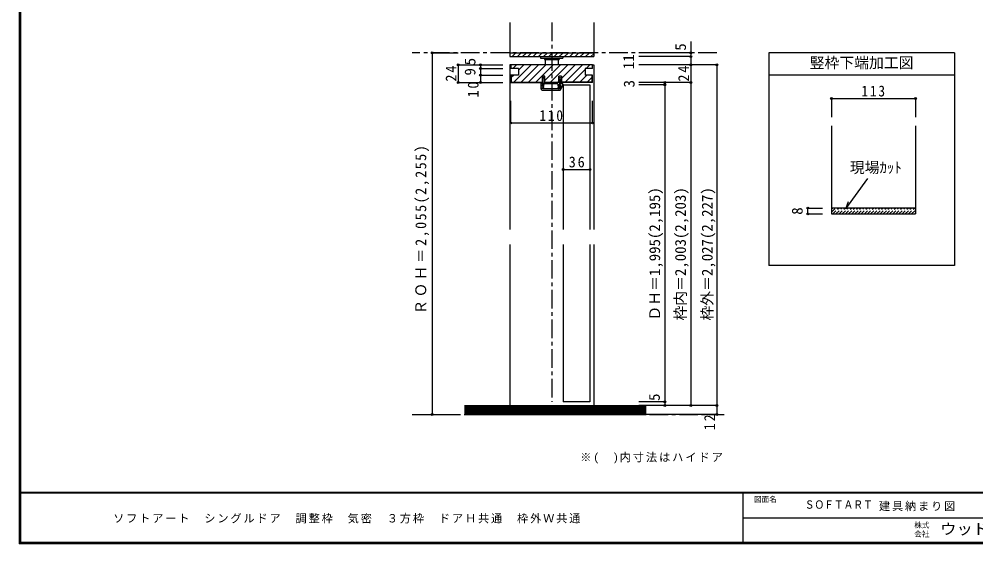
# Model space of a CAD drawing. Units: millimetres at full size, sheet at 1:5; details may follow other scales. Extents: x -973 to 977, y -718 to 696.
# Drawn here: x -973 to 316, y -701 to 6 of the extents above; entities that cross this region are included whole.
import ezdxf
from ezdxf.enums import TextEntityAlignment as Align

# ---------------------------------------------------------------- set-up
doc = ezdxf.new("R2010")
doc.units = ezdxf.units.MM
doc.header["$LTSCALE"] = 5
doc.header["$PDMODE"] = 32
doc.header["$PDSIZE"] = 2.5
doc.linetypes.add('CHAIN1', pattern=[8, 5, -1, 1, -1])
doc.linetypes.add('DASHED1', pattern=[1.8, 1.2, -0.6])
for name, color, linetype in [('0-0_補助線', 4, 'Continuous'), ('0-1_通り芯', 4, 'CHAIN1'), ('0-3_仕上げ', 7, 'Continuous'), ('0-4_枠', 3, 'Continuous'), ('0-6_扉', 6, 'Continuous'), ('0-7_金物', 7, 'Continuous'), ('0-8_戸当', 7, 'Continuous'), ('0-A_文字', 3, 'Continuous'), ('0-B_寸法', 7, 'Continuous'), ('0-C_ハッチ', 4, 'Continuous'), ('F-0_補助線', 7, 'Continuous'), ('F-1_枠', 6, 'Continuous'), ('F-A_文字', 7, 'Continuous')]:
    doc.layers.add(name, color=color, linetype=linetype)
doc.styles.add('HGP明朝B', font='')
doc.styles.add('ＭＳ ゴシック', font='')
doc.styles.get('HGP明朝B').set_extended_font_data('HGP明朝B')
doc.styles.get('ＭＳ ゴシック').set_extended_font_data('MS Gothic')

msp = doc.modelspace()

# ---------------------------------------------------------------- linework, layer by layer
at = {"layer": '0-0_補助線'}
for p, q in [((121.182, -100.71), (234.182, -100.71)), ((121.182, -100.71), (121.182, -125.71)), ((234.182, -100.71), (234.182, -125.71))]:
    msp.add_line(p, q, dxfattribs=at)
at = {"layer": '0-0_補助線', "color": 7}
for p in [(121.182, -100.71), (234.182, -100.71)]:
    msp.add_point(p, dxfattribs=at)
at = {"layer": '0-1_通り芯'}
for p, q in [((-255.793, 1.5), (-255.793, -509.316)), ((-33.347, -39.316), (-443.923, -39.316)), ((-443.923, -526.5), (-23.347, -526.5))]:
    msp.add_line(p, q, dxfattribs=at)
at = {"layer": '0-3_仕上げ'}
for p, q in [((-312.293, 1.5), (-312.293, -44.316)), ((-199.293, 1.5), (-199.293, -44.316)), ((-312.293, -39.316), (-199.293, -39.316)), ((-312.293, -44.316), (-199.293, -44.316)), ((-373.238, -516), (-128.623, -516)), ((-373.238, -517.5), (-128.623, -517.5)), ((-373.238, -519), (-128.623, -519)), ((-373.238, -520.5), (-128.623, -520.5)), ((-373.238, -522), (-128.623, -522)), ((-373.238, -523.5), (-128.623, -523.5)), ((-373.238, -525), (-128.623, -525))]:
    msp.add_line(p, q, dxfattribs=at)
at = {"layer": '0-3_仕上げ', "color": 2}
for p, q in [((-373.238, -514.5), (-128.623, -514.5)), ((-373.238, -526.5), (-128.623, -526.5))]:
    msp.add_line(p, q, dxfattribs=at)
at = {"layer": '0-4_枠', "color": 4}
for p, q in [((-312.293, -55.316), (-312.293, -277.316)), ((-310.793, -55.316), (-312.293, -55.316)), ((-200.793, -55.316), (-199.293, -55.316)), ((-199.293, -55.316), (-199.293, -277.316)), ((-312.293, -297.316), (-312.293, -514.5)), ((-199.293, -297.316), (-199.293, -514.5))]:
    msp.add_line(p, q, dxfattribs=at)
at = {"layer": '0-4_枠'}
for p, q in [((-200.793, -55.316), (-310.793, -55.316)), ((-310.793, -55.316), (-310.793, -60.316)), ((-300.793, -60.316), (-310.793, -60.316)), ((-300.793, -60.316), (-300.793, -69.316)), ((-200.793, -60.316), (-210.793, -60.316)), ((-210.793, -60.316), (-210.793, -69.316)), ((-200.793, -60.516), (-200.793, -55.316)), ((-310.793, -69.316), (-310.793, -79.316)), ((-300.793, -69.316), (-310.793, -69.316)), ((-310.293, -69.316), (-310.293, -78.816)), ((-242.772, -70.816), (-246.472, -70.816)), ((-246.472, -79.316), (-246.472, -70.816)), ((-242.772, -70.816), (-242.772, -79.316)), ((-200.793, -69.316), (-210.793, -69.316)), ((-201.293, -78.816), (-201.293, -69.316)), ((-200.793, -79.316), (-200.793, -69.316)), ((-310.793, -79.316), (-268.793, -79.316)), ((-310.293, -78.816), (-268.793, -78.816)), ((-246.472, -79.316), (-265.072, -79.316)), ((-201.293, -78.816), (-242.772, -78.816)), ((-200.793, -79.316), (-242.772, -79.316)), ((121.182, -137.642), (121.182, -256.295)), ((234.182, -137.642), (234.182, -256.295)), ((234.182, -248.295), (121.182, -248.295)), ((121.182, -256.295), (234.182, -256.295))]:
    msp.add_line(p, q, dxfattribs=at)
msp.add_lwpolyline([(-265.072, -79.316), (-265.072, -70.816), (-268.772, -70.816), (-268.772, -79.316)], dxfattribs=at)
at = {"layer": '0-6_扉'}
for p, q in [((-240.293, -82.316), (-204.293, -82.316)), ((-240.293, -82.316), (-240.293, -277.316)), ((-204.293, -82.316), (-204.293, -277.316)), ((-240.293, -297.316), (-240.293, -509.5)), ((-204.293, -297.316), (-204.293, -509.5)), ((-204.293, -509.5), (-240.293, -509.5))]:
    msp.add_line(p, q, dxfattribs=at)
at = {"layer": '0-7_金物'}
for p, q in [((-270.793, -44.316), (-270.793, -46.316)), ((-270.793, -44.316), (-240.793, -44.316)), ((-270.793, -46.316), (-240.793, -46.316)), ((-265.793, -46.316), (-265.793, -48.316)), ((-265.793, -48.316), (-245.793, -48.316)), ((-264.793, -48.316), (-264.793, -55.316)), ((-246.793, -55.316), (-246.793, -48.316)), ((-245.793, -46.316), (-245.793, -48.316)), ((-240.793, -44.316), (-240.793, -46.316))]:
    msp.add_line(p, q, dxfattribs=at)
at = {"layer": '0-8_戸当'}
for p, q in [((-267.622, -74.816), (-268.772, -74.816)), ((-267.622, -79.316), (-267.622, -74.816)), ((-246.172, -74.816), (-244.672, -71.816)), ((-246.172, -74.816), (-245.422, -74.816)), ((-245.422, -74.816), (-245.422, -79.316)), ((-244.672, -71.816), (-242.772, -74.816)), ((-243.922, -80.016), (-243.922, -74.816)), ((-243.922, -74.816), (-242.772, -74.816)), ((-269.922, -88.316), (-269.922, -79.616)), ((-269.397, -79.418), (-267.947, -81.318)), ((-268.922, -89.316), (-244.422, -89.316)), ((-268.172, -81.816), (-268.422, -81.816)), ((-245.422, -87.816), (-268.422, -87.816)), ((-268.409, -82.202), (-267.936, -83.92)), ((-268.122, -81.816), (-267.872, -81.816)), ((-267.12, -82.65), (-266.808, -83.511)), ((-266.672, -81.316), (-266.672, -81.816)), ((-247.922, -80.816), (-266.172, -80.816)), ((-245.422, -79.316), (-266.122, -79.316)), ((-246.872, -84.285), (-247.69, -86.907)), ((-247.422, -81.316), (-247.422, -83.276)), ((-245.576, -84.833), (-246.354, -87.324)), ((-246.022, -80.816), (-246.022, -83.153)), ((-244.922, -80.816), (-246.022, -80.816)), ((-244.622, -81.816), (-245.874, -83.019)), ((-245.472, -83.816), (-245.422, -83.816)), ((-245.422, -87.816), (-245.422, -83.816)), ((-244.922, -80.016), (-244.922, -80.816)), ((-243.922, -80.016), (-244.922, -80.016)), ((-242.422, -80.716), (-244.922, -80.716)), ((-243.922, -81.816), (-244.622, -81.816)), ((-242.422, -80.016), (-243.922, -80.016)), ((-243.922, -88.816), (-243.922, -81.816)), ((-241.438, -82.307), (-243.922, -87.256)), ((-240.812, -82.621), (-243.922, -88.816))]:
    msp.add_line(p, q, dxfattribs=at)
for points in [[(-265.372, -74.816), (-266.872, -71.816), (-268.772, -74.816)], [(-265.372, -74.816), (-266.122, -74.816), (-266.122, -79.316)], [(-268.422, -87.816), (-268.422, -85.716), (-266.422, -85.716), (-266.422, -84.516), (-268.422, -84.516), (-268.422, -81.816)], [(-267.622, -79.316), (-267.872, -79.316), (-267.872, -81.816)]]:
    msp.add_lwpolyline(points, dxfattribs=at)
for centre, radius, start, end in [((-269.622, -79.616), 0.3, 41.34778, 180), ((-268.922, -88.316), 1, 180, 270), ((-268.122, -82.116), 0.3, 90, 196.79003), ((-268.172, -81.516), 0.3, 270, 41.34778), ((-267.372, -83.716), 0.6, 196.79003, 270), ((-267.372, -83.716), 0.6, 270, 23.33765), ((-267.672, -81.816), 1, 303.47738, 0), ((-266.172, -81.316), 0.5, 90, 180), ((-247.922, -81.316), 0.5, 0, 90), ((-247.022, -87.116), 0.7, 162.67017, 342.67017), ((-246.222, -83.276), 1.2, 180, 237.21126), ((-245.222, -83.153), 0.8, 180, 221.40962), ((-245.472, -83.316), 0.5, 143.61521, 270), ((-246.722, -84.476), 1.2, 342.67017, 41.40962), ((-244.422, -88.816), 0.5, 270, 0), ((-242.422, -81.816), 1.8, 333.42485, 90), ((-242.422, -81.816), 1.1, 333.42485, 90)]:
    msp.add_arc(centre, radius, start, end, dxfattribs=at)
at = {"layer": '0-A_文字'}
for p, q in [((36.653, -39.316), (36.653, -325.823)), ((286.653, -39.316), (36.653, -39.316)), ((286.653, -39.316), (286.653, -325.823)), ((286.653, -69.316), (36.653, -69.316)), ((286.653, -325.823), (36.653, -325.823))]:
    msp.add_line(p, q, dxfattribs=at)
at = {"layer": '0-A_文字', "color": 7}
for q in [(170.069, -208.474), (144.064, -239.327)]:
    msp.add_line((140.317, -249.634), q, dxfattribs=at)
at = {"layer": '0-B_寸法', "color": 4}
for p, q in [((-68.347, -23.759), (-68.347, -514.5)), ((-416.704, -39.316), (-381.704, -39.316)), ((-416.704, -39.316), (-416.704, -526.5)), ((-68.347, -39.316), (-138.347, -39.316)), ((-68.347, -44.316), (-138.347, -44.316)), ((-381.704, -55.316), (-321.704, -55.316)), ((-381.704, -55.316), (-381.704, -79.316)), ((-351.704, -55.316), (-351.704, -79.316)), ((-351.704, -60.316), (-321.704, -60.316)), ((-33.347, -55.316), (-138.347, -55.316)), ((-33.347, -55.316), (-33.347, -526.5)), ((-351.704, -69.316), (-321.704, -69.316)), ((-381.704, -79.316), (-321.704, -79.316)), ((-68.347, -79.316), (-138.347, -79.316)), ((-103.347, -82.316), (-138.347, -82.316)), ((-103.347, -79.316), (-103.347, -514.5)), ((-310.793, -133.749), (-310.793, -103.983)), ((-200.793, -133.749), (-200.793, -103.983)), ((-310.793, -133.749), (-200.793, -133.749)), ((-240.293, -196.311), (-204.293, -196.311)), ((89.124, -256.295), (109.124, -256.295)), ((-103.347, -509.5), (-138.347, -509.5)), ((-33.347, -514.5), (-138.347, -514.5)), ((-416.704, -526.5), (-381.704, -526.5)), ((-33.347, -526.5), (-138.347, -526.5))]:
    msp.add_line(p, q, dxfattribs=at)
msp.add_lwpolyline([(89.124, -256.295), (89.124, -248.295), (109.124, -248.295)], dxfattribs=at)
at = {"layer": '0-B_寸法'}
for p in [(-416.704, -39.316), (-68.347, -39.316), (-68.347, -44.316), (-381.704, -55.316), (-351.704, -55.316), (-351.704, -60.316), (-68.347, -55.316), (-33.347, -55.316), (-351.704, -69.316), (-381.704, -79.316), (-351.704, -79.316), (-103.347, -79.316), (-103.347, -82.316), (-68.347, -79.316), (-310.793, -133.749), (-200.793, -133.749), (-240.293, -196.311), (-204.293, -196.311), (89.124, -248.295), (89.124, -256.295), (-103.347, -509.5), (-103.347, -514.5), (-68.347, -514.5), (-33.347, -514.5), (-416.704, -526.5), (-33.347, -526.5)]:
    msp.add_point(p, dxfattribs=at)
at = {"layer": '0-C_ハッチ', "linetype": 'DASHED1'}
for p, q in [((-312.293, -40.296), (-311.312, -39.316)), ((-309.241, -44.316), (-304.241, -39.316)), ((-302.17, -44.316), (-297.17, -39.316)), ((-295.099, -44.316), (-290.099, -39.316)), ((-288.028, -44.316), (-283.028, -39.316)), ((-280.957, -44.316), (-275.957, -39.316)), ((-273.886, -44.316), (-268.886, -39.316)), ((-266.815, -44.316), (-261.815, -39.316)), ((-259.744, -44.316), (-254.744, -39.316)), ((-252.673, -44.316), (-247.673, -39.316)), ((-245.602, -44.316), (-240.602, -39.316)), ((-238.53, -44.316), (-233.53, -39.316)), ((-231.459, -44.316), (-226.459, -39.316)), ((-224.388, -44.316), (-219.388, -39.316)), ((-217.317, -44.316), (-212.317, -39.316)), ((-210.246, -44.316), (-205.246, -39.316)), ((-203.175, -44.316), (-199.293, -40.433)), ((121.182, -253.742), (126.629, -248.295)), ((121.182, -249.5), (122.386, -248.295)), ((122.871, -256.295), (130.871, -248.295)), ((127.114, -256.295), (135.114, -248.295)), ((131.357, -256.295), (139.357, -248.295)), ((135.599, -256.295), (143.599, -248.295)), ((139.842, -256.295), (147.842, -248.295)), ((144.085, -256.295), (152.085, -248.295)), ((148.327, -256.295), (156.327, -248.295)), ((152.57, -256.295), (160.57, -248.295)), ((156.812, -256.295), (164.812, -248.295)), ((161.055, -256.295), (169.055, -248.295)), ((165.298, -256.295), (173.298, -248.295)), ((169.54, -256.295), (177.54, -248.295)), ((173.783, -256.295), (181.783, -248.295)), ((178.026, -256.295), (186.026, -248.295)), ((182.268, -256.295), (190.268, -248.295)), ((186.511, -256.295), (194.511, -248.295)), ((190.754, -256.295), (198.754, -248.295)), ((194.996, -256.295), (202.996, -248.295)), ((199.239, -256.295), (207.239, -248.295)), ((203.482, -256.295), (211.482, -248.295)), ((207.724, -256.295), (215.724, -248.295)), ((211.967, -256.295), (219.967, -248.295)), ((216.209, -256.295), (224.209, -248.295)), ((220.452, -256.295), (228.452, -248.295)), ((224.695, -256.295), (232.695, -248.295)), ((228.937, -256.295), (234.182, -251.051)), ((233.18, -256.295), (234.182, -255.294))]:
    msp.add_line(p, q, dxfattribs=at)
at = {"layer": '0-C_ハッチ'}
for p, q in [((-308.379, -60.316), (-303.379, -55.316)), ((-307.08, -78.816), (-283.58, -55.316)), ((-300.793, -62.629), (-293.479, -55.316)), ((-297.18, -78.816), (-273.68, -55.316)), ((-287.281, -78.816), (-263.781, -55.316)), ((-277.381, -78.816), (-253.881, -55.316)), ((-265.072, -76.406), (-243.982, -55.316)), ((-258.082, -79.316), (-234.082, -55.316)), ((-242.772, -73.905), (-224.183, -55.316)), ((-237.783, -78.816), (-214.283, -55.316)), ((-227.884, -78.816), (-210.793, -61.725)), ((-209.384, -60.316), (-204.384, -55.316)), ((-310.293, -72.129), (-307.479, -69.316)), ((-217.984, -78.816), (-208.484, -69.316)), ((-208.085, -78.816), (-201.293, -72.024)), ((-248.183, -79.316), (-246.472, -77.605))]:
    msp.add_line(p, q, dxfattribs=at)
at = {"layer": 'F-1_枠'}
for p, q in [((-973.347, 695.833), (-973.347, -700.833)), ((-972.514, 695.833), (-972.514, -700.833)), ((-971.68, 695.833), (-971.68, -700.833)), ((976.653, -631.667), (-973.347, -631.667)), ((976.653, -632.5), (-973.347, -632.5)), ((1.653, -632.5), (1.653, -699.167)), ((1.653, -665.833), (974.986, -665.834)), ((976.653, -699.167), (-973.347, -699.167)), ((976.653, -700), (-973.347, -700)), ((976.653, -700.833), (-973.347, -700.833))]:
    msp.add_line(p, q, dxfattribs=at)

# ---------------------------------------------------------------- texts
at = {"layer": '0-0_補助線', "color": 7, "insert": (161.432, -98.21), "char_height": 14.66, "attachment_point": 7, "style": 'ＭＳ ゴシック'}
msp.add_mtext('\\T1.27;\\W0.9;113', dxfattribs=at)
at = {"layer": '0-A_文字', "color": 7, "style": 'ＭＳ ゴシック'}
for s, p in [('竪枠下端加工図', (91.653, -64.316)), ('現場ｶｯﾄ', (145.767, -205.478))]:
    msp.add_text(s, height=14.66, dxfattribs=at).set_placement(p, align=Align.BOTTOM_LEFT)
at = {"layer": '0-A_文字', "color": 7, "insert": (-217.408, -592.63), "char_height": 11, "attachment_point": 7, "style": 'ＭＳ ゴシック'}
msp.add_mtext('\\T1.18;※(\u3000)内寸法はハイドア', dxfattribs=at)
at = {"layer": '0-B_寸法', "style": 'ＭＳ ゴシック'}
for s, p in [('5', (-70.646, -36.352)), ('5', (-354.204, -56.02)), ('11', (-140.564, -61.235)), ('9', (-354.204, -69.816)), ('3', (-139.859, -85.864)), ('ＤＨ＝1,995(2,195)', (-105.384, -400)), ('枠内＝2,003(2,203)', (-70.704, -400)), ('枠外＝2,027(2,227)', (-34.69, -400)), ('8', (86.624, -257.389)), ('5', (-105.847, -508.25))]:
    msp.add_text(s, height=14.66, rotation=90, dxfattribs=at).set_placement(p, align=Align.BOTTOM_LEFT)
at = {"layer": '0-B_寸法', "char_height": 14.66, "attachment_point": 7, "rotation": 90, "style": 'ＭＳ ゴシック'}
for s, insert in [('\\T1.27;\\W0.95;24', (-384.204, -77.941)), ('\\T1.27;\\W0.95;24', (-70.847, -77.941)), ('\\T1.27;\\W0.95;10', (-354.204, -99.401)), ('\\T1.21;\\W0.95;ＲＯＨ＝2,055(2,255)', (-421.009, -391.306)), ('\\T1.27;\\W0.95;12', (-35.847, -547.75))]:
    msp.add_mtext(s, dxfattribs=dict(at, insert=insert))
at = {"layer": '0-B_寸法', "char_height": 14.66, "attachment_point": 7, "style": 'ＭＳ ゴシック'}
for s, insert in [('\\T1.27;\\W0.9;110', (-272.454, -131.249)), ('\\T1.27;\\W0.95;36', (-232.918, -193.811))]:
    msp.add_mtext(s, dxfattribs=dict(at, insert=insert))
at = {"layer": 'F-0_補助線', "style": 'HGP明朝B', "width": 0.85}
msp.add_text('ＳＯＦＴＡＲＴ', height=11, dxfattribs=at).set_placement((84.986, -656.798), align=Align.BOTTOM_LEFT)
at = {"layer": 'F-0_補助線', "insert": (185.035, -656.798), "char_height": 11, "attachment_point": 7, "style": 'ＭＳ ゴシック'}
msp.add_mtext('\\T1.17;建具納まり図', dxfattribs=at)
at = {"layer": 'F-A_文字', "style": 'ＭＳ ゴシック'}
for s, p in [('図面名', (16.653, -646.667)), ('株式', (232.486, -681.5)), ('会社', (232.486, -693.5))]:
    msp.add_text(s, height=7.331, dxfattribs=at).set_placement(p, align=Align.BOTTOM_LEFT)
at = {"layer": 'F-A_文字', "style": 'ＭＳ ゴシック', "width": 1.1}
msp.add_text('ウッドワン・・・', height=14.66, dxfattribs=at).set_placement((267.486, -692.5), align=Align.BOTTOM_LEFT)
at = {"layer": 'F-A_文字', "insert": (-846.68, -673.333), "char_height": 11, "attachment_point": 7, "style": 'ＭＳ ゴシック'}
msp.add_mtext('\\T1.17;ソフトアート\u3000シングルドア\u3000調整枠\u3000気密\u3000３方枠\u3000ドアＨ共通\u3000枠外Ｗ共通', dxfattribs=at)

doc.saveas('drawing.dxf')
